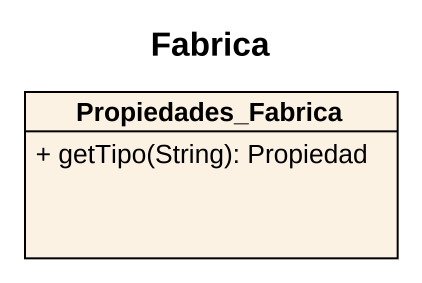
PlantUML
@startuml
title Fabrica
hide circle
hide empty members
skinparam classAttributeIconSize 0
class Propiedades_Fabrica {
  + getTipo(String): Propiedad
}
@enduml
